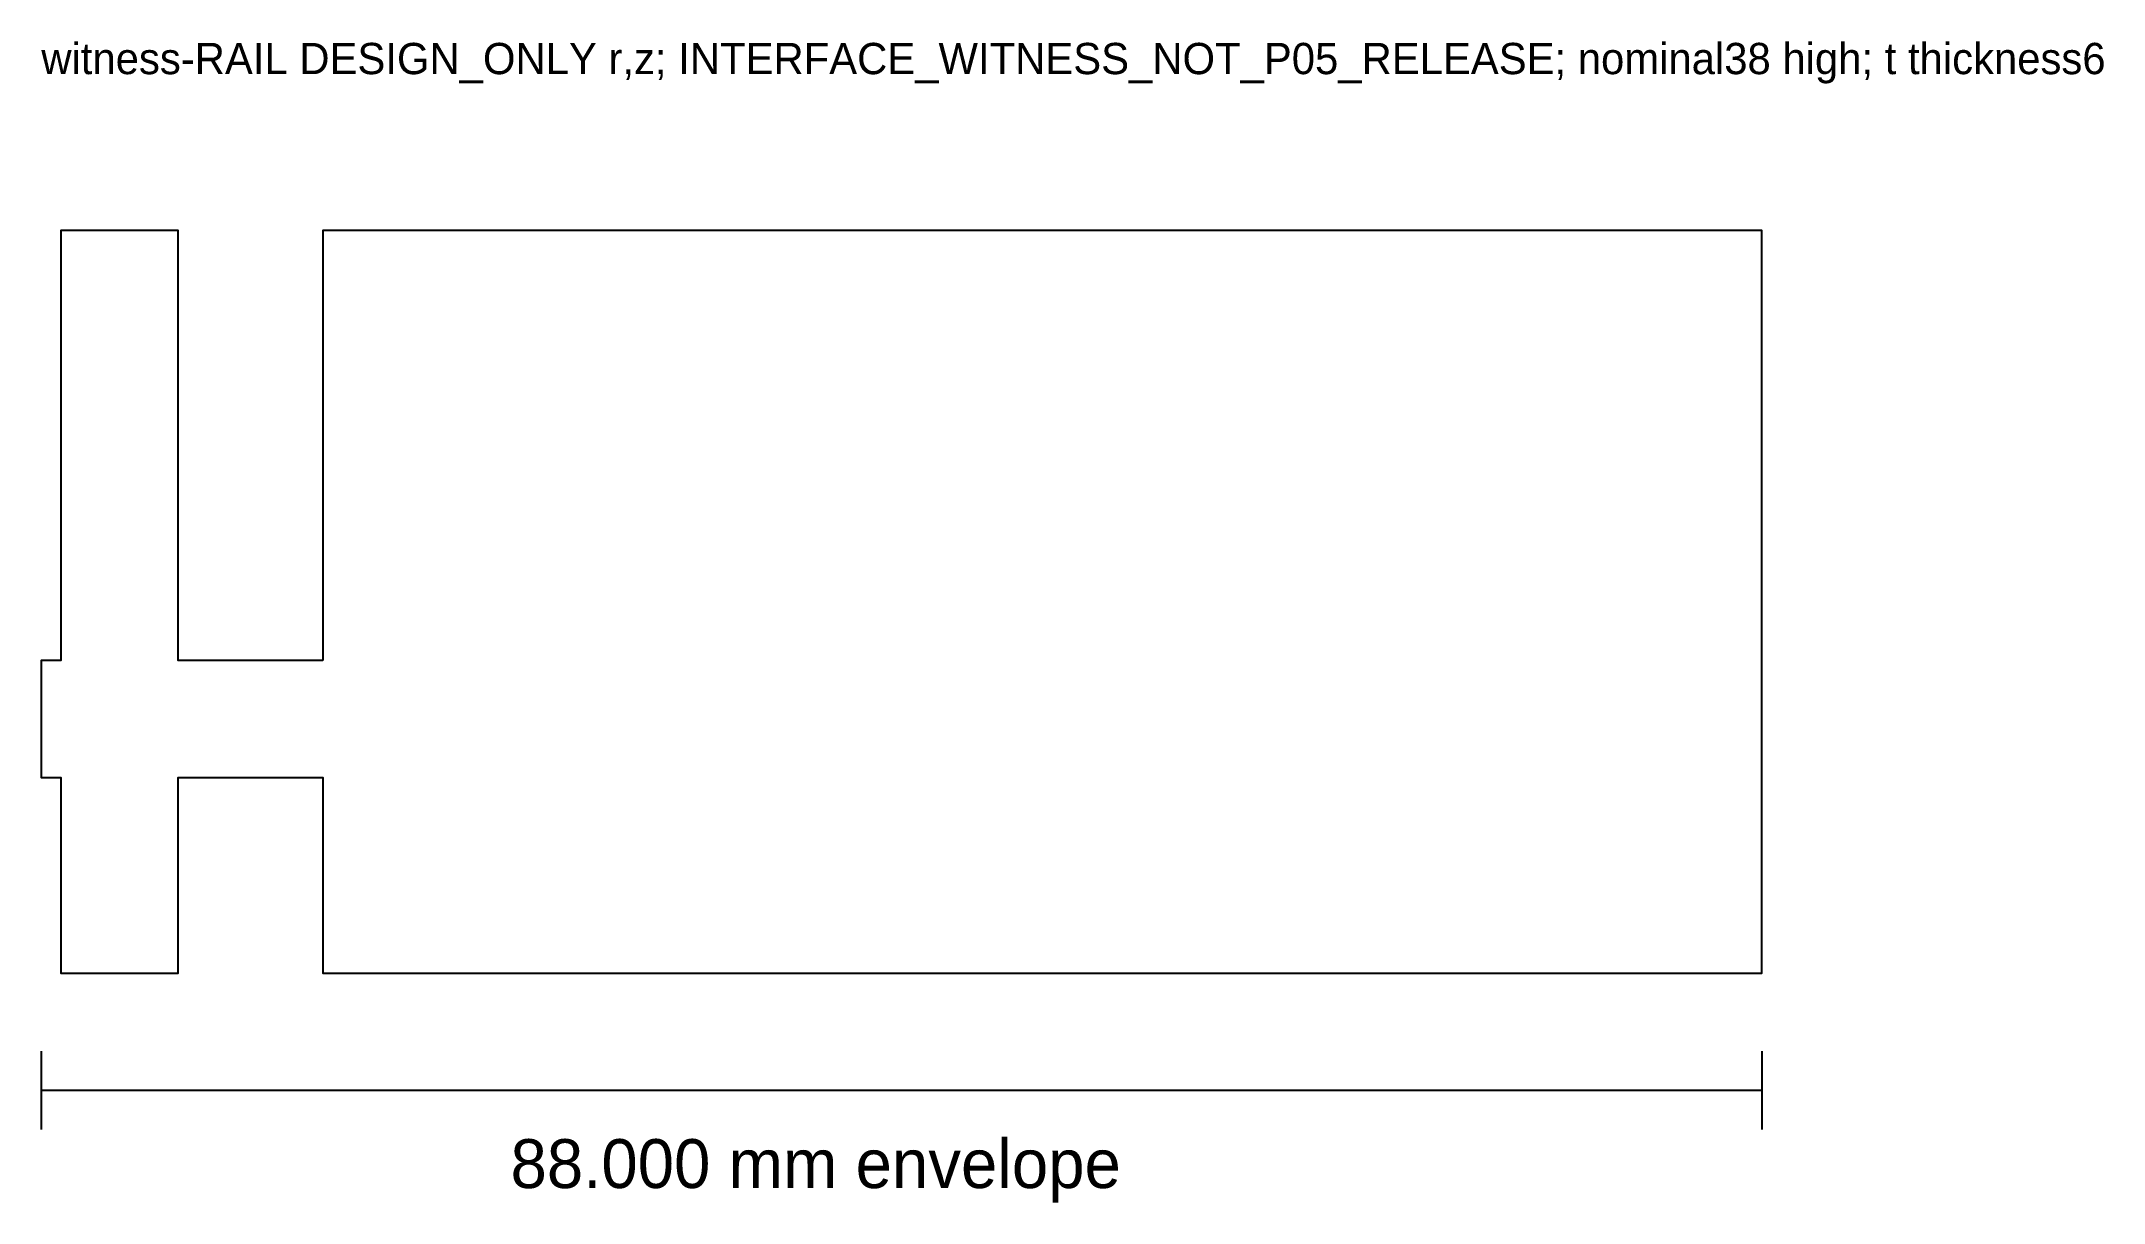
# Model space of a CAD drawing. Header units: millimetres. Extents: x 81 to 186, y 444 to 504.
import ezdxf

# ---------------------------------------------------------------- set-up
doc = ezdxf.new("R2010")
doc.units = ezdxf.units.MM
doc.layers.add('CUT_OUTER', color=1, linetype='Continuous')
doc.layers.add('NOT_CUT_DIMENSIONS', color=5, linetype='Continuous')

msp = doc.modelspace()

# ---------------------------------------------------------------- linework, layer by layer
at = {"layer": 'CUT_OUTER'}
msp.add_lwpolyline([(95.4, 472), (88, 472), (88, 494), (82, 494), (82, 472), (81, 472), (81, 466), (82, 466), (82, 456), (88, 456), (88, 466), (95.4, 466), (95.4, 456), (169, 456), (169, 494), (95.4, 494)], close=True, dxfattribs=at)
at = {"layer": 'NOT_CUT_DIMENSIONS'}
for p, q in [((81, 452), (81, 448)), ((169, 452), (169, 448)), ((81, 450), (169, 450))]:
    msp.add_line(p, q, dxfattribs=at)

# ---------------------------------------------------------------- texts
for s, height, p in [('witness-RAIL DESIGN_ONLY r,z; INTERFACE_WITNESS_NOT_P05_RELEASE; nominal38 high; t thickness6', 1.6, (81, 502)), ('88.000 mm envelope', 2.5, (105, 445))]:
    msp.add_text(s, height=height, dxfattribs=at).set_placement(p)

doc.saveas('drawing.dxf')
